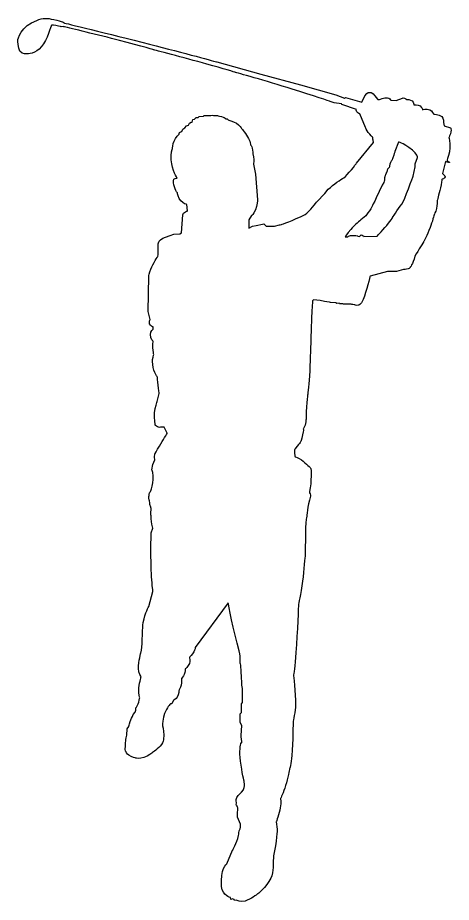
# Model space of a CAD drawing. Header units: centimetres. Extents: x -4.1 to 4.1, y -8.3 to 8.3.
import ezdxf

# ---------------------------------------------------------------- set-up
doc = ezdxf.new("R2010")
doc.units = ezdxf.units.CM
doc.header["$MEASUREMENT"] = 0
doc.layers.add('Camada 1', color=7, linetype='Continuous')

msp = doc.modelspace()

# ---------------------------------------------------------------- linework, layer by layer
at = {"layer": 'Camada 1'}
msp.add_open_spline([(1.75579, 5.06034), (1.75579, 5.06034), (1.69279, 4.97731), (1.69279, 4.97731), (1.69279, 4.97731), (1.69279, 4.97731), (1.53817, 4.82274), (1.53817, 4.82274), (1.53817, 4.82274), (1.53817, 4.82274), (1.4031, 4.64399), (1.32113, 4.58713), (1.32113, 4.58713), (1.08994, 4.47116), (0.8825, 4.40195), (0.8825, 4.40195), (0.8825, 4.40195), (0.8825, 4.40195), (0.85676, 4.39047), (0.85676, 4.39047), (0.85676, 4.39047), (0.85676, 4.39047), (0.84528, 4.39619), (0.84528, 4.39619), (0.84528, 4.39619), (0.84528, 4.39619), (0.75088, 4.36761), (0.75088, 4.36761), (0.75088, 4.36761), (0.75088, 4.36761), (0.59337, 4.36761), (0.59337, 4.36761), (0.59337, 4.36761), (0.59337, 4.36761), (0.55043, 4.41053), (0.55043, 4.41053), (0.55043, 4.41053), (0.55043, 4.41053), (0.52185, 4.4077), (0.52185, 4.4077), (0.52185, 4.4077), (0.52185, 4.4077), (0.4044, 4.3819), (0.4044, 4.3819), (0.4044, 4.3819), (0.4044, 4.3819), (0.33857, 4.36761), (0.33857, 4.36761), (0.33857, 4.36761), (0.33857, 4.36761), (0.26988, 4.33041), (0.26988, 4.33041), (0.26988, 4.33041), (0.26988, 4.33041), (0.26988, 4.48784), (0.26988, 4.48784), (0.26988, 4.48784), (0.26988, 4.48784), (0.32134, 4.56801), (0.32134, 4.56801), (0.32134, 4.56801), (0.32134, 4.56801), (0.35148, 4.57529), (0.39259, 4.67694), (0.39259, 4.67694), (0.42463, 4.75565), (0.43304, 4.85995), (0.43304, 4.85995), (0.43304, 4.85995), (0.43304, 4.85995), (0.39584, 5.34088), (0.39584, 5.34088), (0.39584, 5.34088), (0.39584, 5.34088), (0.35859, 5.52694), (0.35859, 5.52694), (0.35859, 5.52694), (0.35859, 5.52694), (0.36243, 5.60888), (0.35838, 5.6613), (0.35838, 5.6613), (0.35539, 5.69974), (0.34428, 5.71297), (0.34428, 5.71297), (0.34428, 5.71297), (0.34428, 5.71297), (0.34682, 5.77851), (0.33317, 5.82642), (0.33317, 5.82642), (0.32118, 5.86825), (0.29848, 5.89333), (0.29848, 5.89333), (0.29848, 5.89333), (0.29848, 5.89333), (0.30271, 5.93572), (0.26308, 6.0089), (0.26308, 6.0089), (0.22112, 6.08603), (0.13523, 6.1939), (0.13523, 6.1939), (0.13523, 6.1939), (0.13523, 6.1939), (0.09446, 6.25687), (0.03934, 6.2919), (0.03934, 6.2919), (-0.02993, 6.33593), (-0.11666, 6.35418), (-0.11666, 6.35418), (-0.11666, 6.35418), (-0.11666, 6.35418), (-0.13383, 6.37421), (-0.13383, 6.37421), (-0.13383, 6.37421), (-0.13383, 6.37421), (-0.16532, 6.37709), (-0.16532, 6.37709), (-0.16532, 6.37709), (-0.16532, 6.37709), (-0.17858, 6.39498), (-0.2081, 6.40606), (-0.2081, 6.40606), (-0.2516, 6.42252), (-0.31708, 6.43432), (-0.31708, 6.43432), (-0.31708, 6.43432), (-0.31708, 6.43432), (-0.39436, 6.43718), (-0.39436, 6.43718), (-0.39436, 6.43718), (-0.39436, 6.43718), (-0.41727, 6.44284), (-0.41727, 6.44284), (-0.41727, 6.44284), (-0.41727, 6.44284), (-0.44304, 6.43432), (-0.44304, 6.43432), (-0.44304, 6.43432), (-0.44304, 6.43432), (-0.56328, 6.43432), (-0.56328, 6.43432), (-0.56328, 6.43432), (-0.56328, 6.43432), (-0.58043, 6.42286), (-0.58043, 6.42286), (-0.58043, 6.42286), (-0.58043, 6.42286), (-0.65771, 6.41714), (-0.65771, 6.41714), (-0.65771, 6.41714), (-0.65771, 6.41714), (-0.67491, 6.39997), (-0.67491, 6.39997), (-0.67491, 6.39997), (-0.67491, 6.39997), (-0.71505, 6.39711), (-0.71505, 6.39711), (-0.71505, 6.39711), (-0.71505, 6.39711), (-0.74363, 6.36562), (-0.74363, 6.36562), (-0.74363, 6.36562), (-0.74363, 6.36562), (-0.77514, 6.35988), (-0.77514, 6.35988), (-0.77514, 6.35988), (-0.77514, 6.35988), (-0.78945, 6.31122), (-0.78945, 6.31122), (-0.78945, 6.31122), (-0.78945, 6.31122), (-0.80945, 6.31405), (-0.80945, 6.31405), (-0.80945, 6.31405), (-0.80945, 6.31405), (-0.83813, 6.29402), (-0.83813, 6.29402), (-0.83813, 6.29402), (-0.83813, 6.29402), (-0.85819, 6.25394), (-0.85819, 6.25394), (-0.85819, 6.25394), (-0.85819, 6.25394), (-0.89825, 6.24246), (-0.89825, 6.24246), (-0.89825, 6.24246), (-0.89825, 6.24246), (-0.92688, 6.20812), (-0.92688, 6.20812), (-0.92688, 6.20812), (-0.92688, 6.20812), (-0.96699, 6.17952), (-0.96699, 6.17952), (-0.96699, 6.17952), (-0.96699, 6.17952), (-0.9813, 6.13955), (-0.9813, 6.13955), (-0.9813, 6.13955), (-0.9813, 6.13955), (-1.01562, 6.11952), (-1.02424, 6.11952), (-1.02424, 6.11952), (-1.03279, 6.11952), (-1.03567, 6.08227), (-1.03567, 6.08515), (-1.03567, 6.08515), (-1.03567, 6.08679), (-1.09457, 6.0311), (-1.12875, 5.95704), (-1.12875, 5.95704), (-1.15521, 5.89923), (-1.15878, 5.81893), (-1.15878, 5.81893), (-1.15878, 5.81893), (-1.15878, 5.81893), (-1.19836, 5.71976), (-1.18085, 5.60959), (-1.18085, 5.60959), (-1.164, 5.40528), (-1.07004, 5.26359), (-1.07004, 5.26359), (-1.07004, 5.26359), (-1.07004, 5.26359), (-1.14129, 5.27356), (-1.14074, 5.22062), (-1.14074, 5.22062), (-1.15127, 5.11685), (-1.06721, 4.99165), (-1.06721, 4.99165), (-1.06721, 4.99165), (-1.06721, 4.99165), (-1.04628, 4.89698), (-1.00241, 4.84237), (-1.00241, 4.84237), (-0.95894, 4.78816), (-0.89255, 4.77403), (-0.89255, 4.77403), (-0.89255, 4.77403), (-0.89255, 4.77403), (-0.8754, 4.6538), (-0.8754, 4.6538), (-0.8754, 4.6538), (-0.8754, 4.6538), (-0.91369, 4.6447), (-0.93535, 4.62665), (-0.93535, 4.62665), (-0.95805, 4.60749), (-0.96414, 4.5794), (-0.96414, 4.5794), (-0.96414, 4.5794), (-0.96414, 4.5794), (-0.98703, 4.24452), (-0.98703, 4.24452), (-0.98703, 4.24452), (-0.98703, 4.24452), (-1.01854, 4.22446), (-1.01854, 4.22446), (-1.01854, 4.22446), (-1.01854, 4.22446), (-1.13305, 4.21872), (-1.13305, 4.21872), (-1.13305, 4.21872), (-1.13305, 4.21872), (-1.19888, 4.19581), (-1.19888, 4.19581), (-1.19888, 4.19581), (-1.19888, 4.19581), (-1.23894, 4.17864), (-1.23894, 4.17864), (-1.23894, 4.17864), (-1.23894, 4.17864), (-1.32879, 4.15811), (-1.38158, 4.11567), (-1.38158, 4.11567), (-1.42153, 4.08366), (-1.42794, 4.02696), (-1.42794, 4.02696), (-1.42794, 4.02696), (-1.42794, 4.02696), (-1.42794, 3.84085), (-1.42794, 3.84085), (-1.42794, 3.84085), (-1.42794, 3.84085), (-1.43368, 3.80368), (-1.43368, 3.80368), (-1.43368, 3.80368), (-1.43368, 3.80368), (-1.51776, 3.67345), (-1.56576, 3.56648), (-1.56576, 3.56648), (-1.59688, 3.49719), (-1.59976, 3.4344), (-1.59976, 3.4344), (-1.59976, 3.4344), (-1.59976, 3.4344), (-1.61119, 2.77604), (-1.61119, 2.77604), (-1.61119, 2.77604), (-1.61119, 2.77604), (-1.57682, 2.62427), (-1.57682, 2.62427), (-1.57682, 2.62427), (-1.57682, 2.62427), (-1.59817, 2.56543), (-1.58865, 2.5418), (-1.58865, 2.5418), (-1.57272, 2.50142), (-1.52245, 2.4869), (-1.52245, 2.4869), (-1.52245, 2.4869), (-1.52245, 2.4869), (-1.51962, 2.44398), (-1.51962, 2.44398), (-1.51962, 2.44398), (-1.51962, 2.44398), (-1.56825, 2.40569), (-1.56825, 2.34661), (-1.56825, 2.34661), (-1.57399, 2.25414), (-1.51962, 2.21495), (-1.51962, 2.21495), (-1.51962, 2.21495), (-1.51962, 2.21495), (-1.52623, 2.14677), (-1.52385, 2.0974), (-1.52385, 2.0974), (-1.52065, 2.02834), (-1.50808, 1.97162), (-1.50808, 1.97162), (-1.50808, 1.97162), (-1.50808, 1.97162), (-1.53785, 1.88306), (-1.53102, 1.84086), (-1.53102, 1.84086), (-1.53443, 1.67462), (-1.44011, 1.54871), (-1.44225, 1.55082), (-1.44225, 1.55082), (-1.44513, 1.55368), (-1.40505, 1.23882), (-1.40505, 1.23882), (-1.40505, 1.23882), (-1.40505, 1.23882), (-1.44225, 1.08997), (-1.44225, 1.08997), (-1.44225, 1.08997), (-1.44225, 1.08997), (-1.48543, 0.98853), (-1.49453, 0.88135), (-1.49453, 0.88135), (-1.504, 0.76829), (-1.47953, 0.64913), (-1.47953, 0.64913), (-1.47953, 0.64913), (-1.47953, 0.64913), (-1.4464, 0.61764), (-1.41923, 0.60905), (-1.41923, 0.60905), (-1.39206, 0.60046), (-1.37071, 0.61477), (-1.37071, 0.61477), (-1.37071, 0.61477), (-1.37071, 0.61477), (-1.31062, 0.60905), (-1.31062, 0.60905), (-1.31062, 0.60905), (-1.31062, 0.60905), (-1.2562, 0.50028), (-1.2562, 0.50028), (-1.2562, 0.50028), (-1.2562, 0.50028), (-1.33851, 0.36555), (-1.4013, 0.25877), (-1.4013, 0.25877), (-1.45157, 0.17344), (-1.48528, 0.11097), (-1.48528, 0.11097), (-1.48528, 0.11097), (-1.48528, 0.11097), (-1.49671, 0.05374), (-1.49671, 0.05374), (-1.49671, 0.05374), (-1.49671, 0.05374), (-1.49097, 0.0022), (-1.49097, 0.0022), (-1.49097, 0.0022), (-1.49097, 0.0022), (-1.52822, -0.08366), (-1.52822, -0.08366), (-1.52822, -0.08366), (-1.52822, -0.08366), (-1.54253, -0.18386), (-1.54253, -0.18386), (-1.54253, -0.18386), (-1.54253, -0.18386), (-1.51332, -0.26667), (-1.51639, -0.36401), (-1.51639, -0.36401), (-1.51922, -0.45206), (-1.55412, -0.55491), (-1.55684, -0.56176), (-1.55684, -0.56176), (-1.56258, -0.57605), (-1.55967, -0.57605), (-1.56827, -0.59036), (-1.56827, -0.59036), (-1.57684, -0.60473), (-1.58264, -0.60473), (-1.58833, -0.61899), (-1.58833, -0.61899), (-1.59405, -0.63328), (-1.59121, -0.63616), (-1.59405, -0.64476), (-1.59405, -0.64476), (-1.59691, -0.65333), (-1.59405, -0.65622), (-1.59691, -0.66767), (-1.59691, -0.66767), (-1.59979, -0.6791), (-1.59691, -0.68193), (-1.59979, -0.70487), (-1.59979, -0.70487), (-1.60262, -0.72773), (-1.59979, -0.71344), (-1.59979, -0.72773), (-1.59979, -0.72773), (-1.59979, -0.74207), (-1.59402, -0.7449), (-1.59402, -0.7449), (-1.59402, -0.7449), (-1.59402, -0.7449), (-1.5883, -0.76779), (-1.5883, -0.76779), (-1.5883, -0.76779), (-1.5883, -0.76779), (-1.58261, -0.80502), (-1.58261, -0.80502), (-1.58261, -0.80502), (-1.58261, -0.80502), (-1.58261, -0.83365), (-1.58261, -0.83365), (-1.58261, -0.83365), (-1.58261, -0.83365), (-1.56541, -0.88231), (-1.56541, -0.88231), (-1.56541, -0.88231), (-1.56541, -0.88231), (-1.55967, -0.89951), (-1.55967, -0.91094), (-1.55967, -0.91094), (-1.55967, -0.92242), (-1.55967, -0.94243), (-1.55967, -0.94243), (-1.55967, -0.94243), (-1.55967, -0.94243), (-1.56255, -0.99109), (-1.56255, -1.0054), (-1.56255, -1.0054), (-1.56255, -1.01977), (-1.55967, -1.0398), (-1.55967, -1.04832), (-1.55967, -1.04832), (-1.55967, -1.05697), (-1.55967, -1.10269), (-1.55967, -1.10269), (-1.55967, -1.10269), (-1.55967, -1.10269), (-1.54252, -1.20008), (-1.54252, -1.20008), (-1.54252, -1.20008), (-1.54252, -1.20008), (-1.52532, -1.27739), (-1.52532, -1.27739), (-1.52532, -1.27739), (-1.52532, -1.27739), (-1.55395, -1.36034), (-1.55395, -1.36034), (-1.55395, -1.36034), (-1.55395, -1.36034), (-1.56251, -1.66957), (-1.56251, -1.66957), (-1.56251, -1.66957), (-1.56251, -1.66957), (-1.56158, -1.90428), (-1.55068, -2.13637), (-1.55068, -2.13637), (-1.54444, -2.26787), (-1.52525, -2.45675), (-1.52525, -2.45675), (-1.52525, -2.45675), (-1.52525, -2.45675), (-1.5997, -2.73729), (-1.5997, -2.73729), (-1.5997, -2.73729), (-1.5997, -2.73729), (-1.67148, -2.8522), (-1.70363, -3.0386), (-1.70363, -3.0386), (-1.72496, -3.16131), (-1.71903, -3.32073), (-1.72496, -3.43259), (-1.72496, -3.43259), (-1.73047, -3.53753), (-1.74859, -3.59892), (-1.74859, -3.59892), (-1.74859, -3.59892), (-1.74859, -3.59892), (-1.79349, -3.76727), (-1.79256, -3.89663), (-1.79256, -3.89663), (-1.79203, -3.99035), (-1.7457, -4.05694), (-1.7457, -4.05694), (-1.7457, -4.05694), (-1.7457, -4.05694), (-1.78131, -4.18682), (-1.78885, -4.30065), (-1.78885, -4.30065), (-1.79351, -4.37024), (-1.77149, -4.44625), (-1.77149, -4.44625), (-1.77149, -4.44625), (-1.77149, -4.44625), (-1.78565, -4.51994), (-1.80168, -4.56132), (-1.80168, -4.56132), (-1.82229, -4.61445), (-1.84592, -4.6381), (-1.84592, -4.6381), (-1.84592, -4.6381), (-1.84592, -4.6381), (-1.82229, -4.70459), (-1.89103, -4.76005), (-1.89103, -4.76005), (-1.91021, -4.80553), (-1.93416, -4.8458), (-1.94974, -4.88869), (-1.94974, -4.88869), (-1.973, -4.95238), (-1.97191, -4.98442), (-1.97191, -4.98442), (-1.97191, -4.98442), (-1.97191, -4.98442), (-2.0034, -5.0245), (-2.0034, -5.0245), (-2.0034, -5.0245), (-2.0034, -5.0245), (-2.01486, -5.14475), (-2.01486, -5.14475), (-2.01486, -5.14475), (-2.01486, -5.14475), (-2.02343, -5.19626), (-2.02343, -5.19626), (-2.02343, -5.19626), (-2.02343, -5.19626), (-2.02917, -5.22769), (-2.02917, -5.22769), (-2.02917, -5.22769), (-2.02917, -5.22769), (-2.04065, -5.3394), (-2.04065, -5.40517), (-2.04065, -5.40517), (-2.04065, -5.44221), (-2.02917, -5.451), (-2.02917, -5.451), (-2.02917, -5.451), (-2.02917, -5.451), (-2.01703, -5.49124), (-1.97191, -5.52109), (-1.97191, -5.52109), (-1.92394, -5.55276), (-1.84308, -5.57403), (-1.84308, -5.57403), (-1.84308, -5.57403), (-1.84308, -5.57403), (-1.76722, -5.58908), (-1.69203, -5.56334), (-1.69203, -5.56334), (-1.61258, -5.53619), (-1.53384, -5.46814), (-1.53384, -5.46814), (-1.53384, -5.46814), (-1.53384, -5.46814), (-1.42309, -5.3948), (-1.36207, -5.32198), (-1.36207, -5.32198), (-1.32971, -5.28317), (-1.3277, -5.22194), (-1.3277, -5.22194), (-1.3277, -5.22194), (-1.3277, -5.22194), (-1.3186, -5.18495), (-1.32164, -5.13844), (-1.32164, -5.13844), (-1.32661, -5.05933), (-1.34484, -4.95289), (-1.34484, -4.95289), (-1.34484, -4.95289), (-1.34484, -4.95289), (-1.34008, -4.83068), (-1.30499, -4.73823), (-1.30499, -4.73823), (-1.26596, -4.63515), (-1.19596, -4.56075), (-1.19596, -4.56075), (-1.19596, -4.56075), (-1.19596, -4.56075), (-1.17027, -4.55789), (-1.17027, -4.55789), (-1.17027, -4.55789), (-1.17027, -4.55789), (-1.13873, -4.49204), (-1.13873, -4.49204), (-1.13873, -4.49204), (-1.13873, -4.49204), (-1.09116, -4.47164), (-1.06951, -4.43193), (-1.06951, -4.43193), (-1.04067, -4.37899), (-1.03567, -4.30318), (-1.03567, -4.30318), (-1.03567, -4.30318), (-1.03567, -4.30318), (-1.00868, -4.25934), (-0.9981, -4.20917), (-0.9981, -4.20917), (-0.98596, -4.15125), (-0.98987, -4.08556), (-0.98987, -4.08556), (-0.98987, -4.08556), (-0.98987, -4.08556), (-0.9555, -4.04857), (-0.93994, -4.00825), (-0.93994, -4.00825), (-0.9215, -3.96049), (-0.92118, -3.90808), (-0.92118, -3.90808), (-0.92118, -3.90808), (-0.92118, -3.90808), (-0.86242, -3.8621), (-0.84167, -3.80651), (-0.84167, -3.80651), (-0.82238, -3.75478), (-0.84098, -3.6934), (-0.84098, -3.6934), (-0.84098, -3.6934), (-0.84098, -3.6934), (-0.78981, -3.6372), (-0.75975, -3.58519), (-0.75975, -3.58519), (-0.73612, -3.54418), (-0.73221, -3.50449), (-0.73221, -3.50449), (-0.73221, -3.50449), (-0.73221, -3.50449), (-0.1166, -2.67433), (-0.1166, -2.67433), (-0.1166, -2.67433), (-0.1166, -2.67433), (-0.01823, -3.20797), (0.0906, -3.57013), (0.0906, -3.57013), (0.12, -3.7183), (0.10671, -3.80505), (0.10671, -3.80505), (0.10671, -3.80505), (0.10671, -3.80505), (0.11684, -3.80524), (0.12248, -3.87691), (0.12248, -3.87691), (0.13158, -3.99595), (0.1382, -4.2115), (0.1382, -4.2115), (0.1382, -4.2115), (0.1382, -4.2115), (0.15246, -4.27161), (0.15246, -4.27161), (0.15246, -4.27161), (0.15246, -4.27161), (0.14968, -4.53212), (0.14968, -4.53212), (0.14968, -4.53212), (0.14968, -4.53212), (0.13253, -4.55792), (0.13253, -4.55792), (0.13253, -4.55792), (0.13253, -4.55792), (0.13253, -4.72395), (0.13253, -4.72395), (0.13253, -4.72395), (0.13253, -4.72395), (0.10673, -4.74398), (0.10673, -4.74398), (0.10673, -4.74398), (0.10673, -4.74398), (0.10956, -4.90712), (0.10956, -4.90712), (0.10956, -4.90712), (0.10956, -4.90712), (0.13819, -4.96157), (0.13819, -4.96157), (0.13819, -4.96157), (0.13819, -4.96157), (0.12388, -5.15331), (0.12388, -5.15331), (0.12388, -5.15331), (0.12388, -5.15331), (0.14108, -5.28208), (0.14108, -5.28499), (0.14108, -5.28499), (0.14108, -5.28785), (0.12102, -5.29073), (0.12102, -5.29073), (0.12102, -5.29073), (0.12102, -5.29073), (0.09223, -5.39037), (0.10655, -5.56497), (0.10655, -5.56497), (0.12086, -5.74105), (0.17823, -5.99209), (0.17823, -5.99209), (0.17823, -5.99209), (0.17823, -5.99209), (0.19276, -6.04678), (0.19006, -6.08885), (0.19006, -6.08885), (0.18702, -6.13412), (0.1668, -6.16669), (0.1668, -6.16669), (0.1668, -6.16669), (0.1668, -6.16669), (0.13529, -6.20961), (0.13529, -6.20961), (0.13529, -6.20961), (0.13529, -6.20961), (0.07163, -6.25454), (0.04517, -6.31055), (0.04517, -6.31055), (0.02347, -6.35651), (0.038, -6.41572), (0.038, -6.41572), (0.038, -6.41572), (0.038, -6.41572), (0.03512, -6.44149), (0.03512, -6.44149), (0.03512, -6.44149), (0.03512, -6.44149), (0.0638, -6.49872), (0.0638, -6.50449), (0.0638, -6.50449), (0.0638, -6.51023), (0.05517, -6.67912), (0.05517, -6.67912), (0.05517, -6.67912), (0.05517, -6.67912), (0.11248, -6.80792), (0.11248, -6.80792), (0.11248, -6.80792), (0.11248, -6.80792), (0.11531, -6.85208), (0.1096, -6.89706), (0.1096, -6.89706), (0.06396, -6.95514), (0.09007, -6.98485), (0.07923, -7.02173), (0.07923, -7.02173), (0.03586, -7.16677), (-0.03354, -7.29743), (-0.03354, -7.29743), (-0.03354, -7.29743), (-0.03354, -7.29743), (-0.14231, -7.54934), (-0.14231, -7.54934), (-0.14231, -7.54934), (-0.14231, -7.54934), (-0.27135, -7.64239), (-0.23878, -7.97643), (-0.23878, -7.97643), (-0.22018, -8.14769), (-0.07363, -8.18201), (-0.07363, -8.18201), (-0.07363, -8.18201), (-0.07363, -8.18201), (-0.06791, -8.21635), (-0.06791, -8.21635), (-0.06791, -8.21635), (-0.06791, -8.21635), (-0.04502, -8.20206), (-0.04502, -8.20206), (-0.04502, -8.20206), (-0.04502, -8.20206), (-0.00491, -8.21635), (-0.00491, -8.21635), (-0.00491, -8.21635), (-0.00491, -8.21635), (0.00366, -8.2335), (0.00366, -8.2335), (0.00366, -8.2335), (0.00366, -8.2335), (0.03803, -8.22778), (0.03803, -8.22778), (0.03803, -8.22778), (0.03803, -8.22778), (0.11354, -8.26895), (0.19998, -8.24477), (0.19998, -8.24477), (0.30608, -8.21506), (0.42742, -8.11904), (0.42742, -8.11904), (0.42742, -8.11904), (0.42742, -8.11904), (0.5936, -7.99342), (0.67904, -7.81829), (0.67904, -7.81829), (0.73683, -7.70002), (0.72518, -7.50928), (0.72518, -7.50928), (0.72518, -7.50928), (0.72518, -7.50928), (0.72518, -7.4707), (0.73354, -7.40228), (0.73354, -7.40228), (0.78672, -7.14042), (0.79958, -6.9024), (0.79958, -6.9024), (0.79958, -6.9024), (0.79958, -6.9024), (0.78243, -6.765), (0.78243, -6.765), (0.78243, -6.765), (0.78243, -6.765), (0.83577, -6.61236), (0.85524, -6.50576), (0.85524, -6.50576), (0.8758, -6.39358), (0.86257, -6.32703), (0.86257, -6.32703), (0.86257, -6.32703), (0.86257, -6.32703), (0.91445, -6.22435), (0.95687, -6.0848), (0.95687, -6.0848), (0.99748, -5.95116), (1.02865, -5.78026), (1.02865, -5.78026), (1.02865, -5.78026), (1.02865, -5.78026), (1.0608, -5.67842), (1.07241, -5.52764), (1.07241, -5.52764), (1.09273, -5.26663), (1.09731, -4.89288), (1.09731, -4.89288), (1.09731, -4.89288), (1.09731, -4.89288), (1.14078, -4.6782), (1.14171, -4.5894), (1.14171, -4.5894), (1.1442, -4.3409), (1.10594, -4.02266), (1.10594, -4.02266), (1.10594, -4.02266), (1.10594, -4.02266), (1.13261, -3.85862), (1.1505, -3.59949), (1.1505, -3.59949), (1.17675, -3.22164), (1.19752, -2.703), (1.19752, -2.703), (1.19752, -2.703), (1.19752, -2.703), (1.23906, -2.51655), (1.27306, -2.26451), (1.27306, -2.26451), (1.29973, -2.06663), (1.32061, -1.78987), (1.32061, -1.78987), (1.32061, -1.78987), (1.32061, -1.78987), (1.33064, -1.47853), (1.32961, -1.26888), (1.32961, -1.26888), (1.3289, -1.12452), (1.35395, -1.06547), (1.35395, -1.06547), (1.35395, -1.06547), (1.35395, -1.06547), (1.36001, -0.86433), (1.42444, -0.68082), (1.42444, -0.68082), (1.43381, -0.65415), (1.39473, -0.62071), (1.40221, -0.59208), (1.40221, -0.59208), (1.44965, -0.41013), (1.42944, -0.15827), (1.42944, -0.15827), (1.42944, -0.15827), (1.42944, -0.15827), (1.33869, -0.06397), (1.25198, -0.00026), (1.25198, -0.00026), (1.19983, 0.03803), (1.13347, 0.05932), (1.13347, 0.05932), (1.13347, 0.05932), (1.13347, 0.05932), (1.1241, 0.11062), (1.12273, 0.14716), (1.12273, 0.14716), (1.12127, 0.18116), (1.12773, 0.20066), (1.12773, 0.20066), (1.12773, 0.20066), (1.12773, 0.20066), (1.16654, 0.2441), (1.1993, 0.28525), (1.1993, 0.28525), (1.21986, 0.31099), (1.24044, 0.34182), (1.24044, 0.34182), (1.24044, 0.34182), (1.24044, 0.34182), (1.27285, 0.45543), (1.28613, 0.52465), (1.28613, 0.52465), (1.29465, 0.56884), (1.28629, 0.58032), (1.28629, 0.58032), (1.28629, 0.58032), (1.28629, 0.58032), (1.30939, 0.60747), (1.32315, 0.65136), (1.32315, 0.65136), (1.33477, 0.688), (1.33783, 0.74259), (1.33783, 0.74259), (1.33783, 0.74259), (1.33783, 0.74259), (1.34016, 0.86798), (1.34786, 0.99058), (1.34786, 0.99058), (1.35453, 1.09787), (1.36646, 1.20436), (1.36646, 1.20436), (1.36646, 1.20436), (1.36646, 1.20436), (1.38739, 1.34978), (1.40133, 1.56877), (1.40133, 1.56877), (1.41694, 1.81137), (1.42551, 2.13003), (1.42551, 2.13003), (1.42551, 2.13003), (1.42551, 2.13003), (1.4325, 2.4424), (1.44287, 2.68354), (1.44287, 2.68354), (1.45004, 2.85174), (1.46179, 2.97535), (1.46179, 2.97535), (1.46179, 2.97535), (1.46179, 2.97535), (1.47703, 2.98879), (1.47703, 2.98879), (1.47703, 2.98879), (1.47703, 2.98879), (1.60498, 2.97731), (1.60498, 2.97731), (1.60498, 2.97731), (1.60498, 2.97731), (1.68142, 2.96191), (1.68142, 2.96191), (1.68142, 2.96191), (1.68142, 2.96191), (1.72524, 2.95442), (1.72524, 2.95442), (1.72524, 2.95442), (1.72524, 2.95442), (1.77871, 2.9505), (1.77871, 2.9505), (1.77871, 2.9505), (1.77871, 2.9505), (1.79773, 2.941), (1.79773, 2.941), (1.79773, 2.941), (1.79773, 2.941), (1.89504, 2.93724), (1.89504, 2.93724), (1.89504, 2.93724), (1.89504, 2.93724), (1.91613, 2.92584), (1.91613, 2.92584), (1.91613, 2.92584), (1.91613, 2.92584), (1.95629, 2.92759), (1.95629, 2.92759), (1.95629, 2.92759), (1.95629, 2.92759), (1.96574, 2.92008), (1.96574, 2.92008), (1.96574, 2.92008), (1.96574, 2.92008), (2.02495, 2.91614), (2.02495, 2.91614), (2.02495, 2.91614), (2.02495, 2.91614), (2.0421, 2.91042), (2.0421, 2.91042), (2.0421, 2.91042), (2.0421, 2.91042), (2.08787, 2.90865), (2.08787, 2.90865), (2.08787, 2.90865), (2.08787, 2.90865), (2.18325, 2.90864), (2.18325, 2.90864), (2.18325, 2.90864), (2.18325, 2.90864), (2.1986, 2.90507), (2.2122, 2.90308), (2.2122, 2.90308), (2.23117, 2.90038), (2.24998, 2.89898), (2.24998, 2.89898), (2.24998, 2.89898), (2.24998, 2.89898), (2.27448, 2.89004), (2.28951, 2.88842), (2.28951, 2.88842), (2.3092, 2.88649), (2.32063, 2.89146), (2.32063, 2.89146), (2.32063, 2.89146), (2.32063, 2.89146), (2.36429, 2.89167), (2.40553, 2.9952), (2.40553, 2.9952), (2.46781, 3.15218), (2.53642, 3.43518), (2.53642, 3.43518), (2.53642, 3.43518), (2.53642, 3.43518), (2.86265, 3.52125), (2.86265, 3.52125), (2.86265, 3.52125), (2.86265, 3.52125), (3.03071, 3.523), (3.03071, 3.523), (3.03071, 3.523), (3.03071, 3.523), (3.16041, 3.56131), (3.16041, 3.56131), (3.16041, 3.56131), (3.16041, 3.56131), (3.2155, 3.55954), (3.24629, 3.56935), (3.24629, 3.56935), (3.27849, 3.57956), (3.2864, 3.60142), (3.2864, 3.60142), (3.2864, 3.60142), (3.2864, 3.60142), (3.33006, 3.64576), (3.37623, 3.80642), (3.37623, 3.80642), (3.43777, 3.92342), (3.53654, 4.07659), (3.53654, 4.07659), (3.53654, 4.07659), (3.53654, 4.07659), (3.60258, 4.19661), (3.65896, 4.34191), (3.65896, 4.34191), (3.69886, 4.44478), (3.73503, 4.58792), (3.73503, 4.58792), (3.73503, 4.58792), (3.73503, 4.58792), (3.76128, 4.62872), (3.77668, 4.69793), (3.77668, 4.69793), (3.78975, 4.75677), (3.79224, 4.84554), (3.79224, 4.84554), (3.79224, 4.84554), (3.79224, 4.84554), (3.81875, 4.94875), (3.85333, 5.08703), (3.85333, 5.08703), (3.8691, 5.16006), (3.87815, 5.24253), (3.87815, 5.24253), (3.87815, 5.24253), (3.87815, 5.24253), (3.93707, 5.26063), (3.93975, 5.29227), (3.93975, 5.29227), (3.94155, 5.31211), (3.88771, 5.3513), (3.88771, 5.3513), (3.88771, 5.3513), (3.88771, 5.3513), (3.94891, 5.57657), (3.94891, 5.57657), (3.94891, 5.57657), (3.94891, 5.57657), (3.96606, 5.57263), (3.96606, 5.57263), (3.96606, 5.57263), (3.96606, 5.57263), (3.9886, 5.55937), (4.00218, 5.55763), (4.00218, 5.55763), (4.01726, 5.55565), (4.02332, 5.56512), (4.02332, 5.56512), (4.02332, 5.56512), (4.02332, 5.56512), (3.99594, 5.57584), (3.98641, 5.5857), (3.98641, 5.5857), (3.97432, 5.5984), (3.97927, 5.61094), (3.97927, 5.61094), (3.97927, 5.61094), (3.97927, 5.61094), (4.02433, 5.74654), (4.03028, 5.83081), (4.03028, 5.83081), (4.03835, 5.94728), (4.0079, 6.02314), (4.0079, 6.02314), (4.0079, 6.02314), (4.0079, 6.02314), (4.0387, 6.08095), (4.04851, 6.13358), (4.04851, 6.13358), (4.05534, 6.17078), (4.04227, 6.20814), (4.04227, 6.20814), (4.04227, 6.20814), (4.04227, 6.20814), (3.92397, 6.24248), (3.92397, 6.24248), (3.92397, 6.24248), (3.92397, 6.24248), (3.91058, 6.30368), (3.91058, 6.30368), (3.91058, 6.30368), (3.91058, 6.30368), (3.9127, 6.39028), (3.87674, 6.42068), (3.87674, 6.42068), (3.82361, 6.46542), (3.72553, 6.46005), (3.72553, 6.46005), (3.72553, 6.46005), (3.72553, 6.46005), (3.69815, 6.52535), (3.65142, 6.54469), (3.65142, 6.54469), (3.59504, 6.56792), (3.51743, 6.54591), (3.51743, 6.54591), (3.51743, 6.54591), (3.51743, 6.54591), (3.50653, 6.59475), (3.47097, 6.61515), (3.47097, 6.61515), (3.4257, 6.64089), (3.35336, 6.63947), (3.35336, 6.63947), (3.35336, 6.63947), (3.35336, 6.63947), (3.35635, 6.68405), (3.32436, 6.70837), (3.32436, 6.70837), (3.29052, 6.73374), (3.22162, 6.7388), (3.22162, 6.7388), (3.22162, 6.7388), (3.22162, 6.7388), (3.19765, 6.75687), (3.18013, 6.76222), (3.18013, 6.76222), (3.15973, 6.76831), (3.14526, 6.76169), (3.14526, 6.76169), (3.14526, 6.76169), (3.14526, 6.76169), (3.02696, 6.71586), (3.02696, 6.71586), (3.02696, 6.71586), (3.02696, 6.71586), (2.92189, 6.72337), (2.92189, 6.72337), (2.92189, 6.72337), (2.92189, 6.72337), (2.90474, 6.76761), (2.86101, 6.76994), (2.86101, 6.76994), (2.80272, 6.77312), (2.71374, 6.73488), (2.71374, 6.73488), (2.71374, 6.73488), (2.71374, 6.73488), (2.68138, 6.73308), (2.68138, 6.73308), (2.68138, 6.73308), (2.68138, 6.73308), (2.62934, 6.80089), (2.59322, 6.83987), (2.59322, 6.83987), (2.57391, 6.86061), (2.55922, 6.86477), (2.55922, 6.86477), (2.55922, 6.86477), (2.55922, 6.86477), (2.50641, 6.88194), (2.47598, 6.8508), (2.47598, 6.8508), (2.42447, 6.7982), (2.38364, 6.6853), (2.38364, 6.6853), (2.38364, 6.6853), (2.38364, 6.6853), (2.07445, 6.77312), (2.07445, 6.77312), (2.07445, 6.77312), (2.07445, 6.77312), (2.0573, 6.76352), (2.0573, 6.76352), (2.0573, 6.76352), (2.0573, 6.76352), (1.89699, 6.82472), (1.89699, 6.82472), (1.89699, 6.82472), (1.89699, 6.82472), (1.23471, 7.01167), (1.23471, 7.01167), (1.23471, 7.01167), (1.23471, 7.01167), (0.49605, 7.21201), (0.49605, 7.21201), (0.49605, 7.21201), (0.49605, 7.21201), (-0.33051, 7.43905), (-0.33051, 7.43905), (-0.33051, 7.43905), (-0.33051, 7.43905), (-0.94675, 7.60688), (-1.5854, 7.76986), (-1.5854, 7.76986), (-2.3611, 7.96801), (-3.18583, 8.16819), (-3.18583, 8.16819), (-3.18583, 8.16819), (-3.18583, 8.16819), (-3.20298, 8.18343), (-3.20298, 8.18343), (-3.20298, 8.18343), (-3.20298, 8.18343), (-3.26619, 8.20272), (-3.32183, 8.21634), (-3.32183, 8.21634), (-3.39911, 8.23531), (-3.47606, 8.25031), (-3.47606, 8.25031), (-3.47606, 8.25031), (-3.47606, 8.25031), (-3.58502, 8.26518), (-3.69561, 8.21308), (-3.69561, 8.21308), (-3.99535, 8.12223), (-4.05047, 7.84384), (-4.05047, 7.84384), (-4.05047, 7.84384), (-4.05047, 7.84384), (-4.05261, 7.7016), (-4.00967, 7.63974), (-4.00967, 7.63974), (-3.96387, 7.57386), (-3.87296, 7.58799), (-3.87296, 7.58799), (-3.87296, 7.58799), (-3.87296, 7.58799), (-3.72212, 7.5846), (-3.60473, 7.72396), (-3.60473, 7.72396), (-3.49951, 7.84906), (-3.42632, 8.11867), (-3.42632, 8.11867), (-3.42632, 8.11867), (-3.42722, 8.11867), (-3.40558, 8.13103), (-3.38269, 8.12814), (-3.38269, 8.12814), (-3.32755, 8.12097), (-3.23738, 8.09467), (-3.23738, 8.09467), (-3.23738, 8.09467), (-3.23738, 8.09467), (-3.19727, 8.0975), (-3.19727, 8.0975), (-3.19727, 8.0975), (-3.19727, 8.0975), (-2.73475, 7.99053), (-2.29919, 7.87887), (-2.29919, 7.87887), (-1.89266, 7.77457), (-1.51097, 7.66525), (-1.51097, 7.66525), (-1.51097, 7.66525), (-1.51097, 7.66525), (-0.95251, 7.51923), (-0.51407, 7.39797), (-0.51407, 7.39797), (-0.21316, 7.31463), (0.02076, 7.2416), (0.02076, 7.2416), (0.02076, 7.2416), (0.02076, 7.2416), (0.59501, 7.08079), (1.07968, 6.93209), (1.07968, 6.93209), (1.47108, 6.81205), (1.79297, 6.69775), (1.79297, 6.69775), (1.79297, 6.69775), (1.79297, 6.69775), (1.86742, 6.67484), (1.86742, 6.67484), (1.86742, 6.67484), (1.86742, 6.67484), (2.00199, 6.65769), (2.00199, 6.65769), (2.00199, 6.65769), (2.00199, 6.65769), (2.01056, 6.64338), (2.01056, 6.64338), (2.01056, 6.64338), (2.01056, 6.64338), (2.27969, 6.55175), (2.27969, 6.55175), (2.27969, 6.55175), (2.27969, 6.55175), (2.27551, 6.52132), (2.28792, 6.50505), (2.28792, 6.50505), (2.3071, 6.48021), (2.34555, 6.46587), (2.34555, 6.46587), (2.34555, 6.46587), (2.34555, 6.46587), (2.45154, 6.21108), (2.45154, 6.21108), (2.45154, 6.21108), (2.45154, 6.21108), (2.47242, 6.15922), (2.49996, 6.12218), (2.49996, 6.12218), (2.5379, 6.07119), (2.58606, 6.03077), (2.58606, 6.03077), (2.58606, 6.03077), (2.58606, 6.03077), (2.58606, 5.99645), (2.58606, 5.99645), (2.58606, 5.99645), (2.58606, 5.99645), (2.59469, 5.97354), (2.59469, 5.97354), (2.59469, 5.97354), (2.59469, 5.97354), (2.60316, 5.93343), (2.60316, 5.93343), (2.60316, 5.93343), (2.60316, 5.93343), (2.28256, 5.54412), (2.28256, 5.54412), (2.28256, 5.54412), (2.28256, 5.54412), (2.10505, 5.30941), (2.0478, 5.27504), (2.0478, 5.27504), (1.99055, 5.24071), (1.85308, 5.15191), (1.75579, 5.06034), (1.75579, 5.06034), (1.75579, 5.06034), (1.75579, 5.06034), (1.75579, 5.06034)], degree=3, knots=[0, 0, 0, 0, 0.00286533, 0.00286533, 0.00286533, 0.00286533, 0.00573066, 0.00573066, 0.00573066, 0.00573066, 0.00859599, 0.00859599, 0.00859599, 0.00859599, 0.01146132, 0.01146132, 0.01146132, 0.01146132, 0.01432665, 0.01432665, 0.01432665, 0.01432665, 0.01719198, 0.01719198, 0.01719198, 0.01719198, 0.02005731, 0.02005731, 0.02005731, 0.02005731, 0.02292264, 0.02292264, 0.02292264, 0.02292264, 0.02578797, 0.02578797, 0.02578797, 0.02578797, 0.0286533, 0.0286533, 0.0286533, 0.0286533, 0.03151862, 0.03151862, 0.03151862, 0.03151862, 0.03438395, 0.03438395, 0.03438395, 0.03438395, 0.03724928, 0.03724928, 0.03724928, 0.03724928, 0.04011461, 0.04011461, 0.04011461, 0.04011461, 0.04297994, 0.04297994, 0.04297994, 0.04297994, 0.04584527, 0.04584527, 0.04584527, 0.04584527, 0.0487106, 0.0487106, 0.0487106, 0.0487106, 0.05157593, 0.05157593, 0.05157593, 0.05157593, 0.05444126, 0.05444126, 0.05444126, 0.05444126, 0.05730659, 0.05730659, 0.05730659, 0.05730659, 0.06017192, 0.06017192, 0.06017192, 0.06017192, 0.06303725, 0.06303725, 0.06303725, 0.06303725, 0.06590258, 0.06590258, 0.06590258, 0.06590258, 0.06876791, 0.06876791, 0.06876791, 0.06876791, 0.07163324, 0.07163324, 0.07163324, 0.07163324, 0.07449857, 0.07449857, 0.07449857, 0.07449857, 0.0773639, 0.0773639, 0.0773639, 0.0773639, 0.08022923, 0.08022923, 0.08022923, 0.08022923, 0.08309456, 0.08309456, 0.08309456, 0.08309456, 0.08595989, 0.08595989, 0.08595989, 0.08595989, 0.08882521, 0.08882521, 0.08882521, 0.08882521, 0.09169054, 0.09169054, 0.09169054, 0.09169054, 0.09455587, 0.09455587, 0.09455587, 0.09455587, 0.0974212, 0.0974212, 0.0974212, 0.0974212, 0.10028653, 0.10028653, 0.10028653, 0.10028653, 0.10315186, 0.10315186, 0.10315186, 0.10315186, 0.10601719, 0.10601719, 0.10601719, 0.10601719, 0.10888252, 0.10888252, 0.10888252, 0.10888252, 0.11174785, 0.11174785, 0.11174785, 0.11174785, 0.11461318, 0.11461318, 0.11461318, 0.11461318, 0.11747851, 0.11747851, 0.11747851, 0.11747851, 0.12034384, 0.12034384, 0.12034384, 0.12034384, 0.12320917, 0.12320917, 0.12320917, 0.12320917, 0.1260745, 0.1260745, 0.1260745, 0.1260745, 0.12893983, 0.12893983, 0.12893983, 0.12893983, 0.13180516, 0.13180516, 0.13180516, 0.13180516, 0.13467049, 0.13467049, 0.13467049, 0.13467049, 0.13753582, 0.13753582, 0.13753582, 0.13753582, 0.14040115, 0.14040115, 0.14040115, 0.14040115, 0.14326648, 0.14326648, 0.14326648, 0.14326648, 0.14613181, 0.14613181, 0.14613181, 0.14613181, 0.14899713, 0.14899713, 0.14899713, 0.14899713, 0.15186246, 0.15186246, 0.15186246, 0.15186246, 0.15472779, 0.15472779, 0.15472779, 0.15472779, 0.15759312, 0.15759312, 0.15759312, 0.15759312, 0.16045845, 0.16045845, 0.16045845, 0.16045845, 0.16332378, 0.16332378, 0.16332378, 0.16332378, 0.16618911, 0.16618911, 0.16618911, 0.16618911, 0.16905444, 0.16905444, 0.16905444, 0.16905444, 0.17191977, 0.17191977, 0.17191977, 0.17191977, 0.1747851, 0.1747851, 0.1747851, 0.1747851, 0.17765043, 0.17765043, 0.17765043, 0.17765043, 0.18051576, 0.18051576, 0.18051576, 0.18051576, 0.18338109, 0.18338109, 0.18338109, 0.18338109, 0.18624642, 0.18624642, 0.18624642, 0.18624642, 0.18911175, 0.18911175, 0.18911175, 0.18911175, 0.19197708, 0.19197708, 0.19197708, 0.19197708, 0.19484241, 0.19484241, 0.19484241, 0.19484241, 0.19770774, 0.19770774, 0.19770774, 0.19770774, 0.20057307, 0.20057307, 0.20057307, 0.20057307, 0.2034384, 0.2034384, 0.2034384, 0.2034384, 0.20630372, 0.20630372, 0.20630372, 0.20630372, 0.20916905, 0.20916905, 0.20916905, 0.20916905, 0.21203438, 0.21203438, 0.21203438, 0.21203438, 0.21489971, 0.21489971, 0.21489971, 0.21489971, 0.21776504, 0.21776504, 0.21776504, 0.21776504, 0.22063037, 0.22063037, 0.22063037, 0.22063037, 0.2234957, 0.2234957, 0.2234957, 0.2234957, 0.22636103, 0.22636103, 0.22636103, 0.22636103, 0.22922636, 0.22922636, 0.22922636, 0.22922636, 0.23209169, 0.23209169, 0.23209169, 0.23209169, 0.23495702, 0.23495702, 0.23495702, 0.23495702, 0.23782235, 0.23782235, 0.23782235, 0.23782235, 0.24068768, 0.24068768, 0.24068768, 0.24068768, 0.24355301, 0.24355301, 0.24355301, 0.24355301, 0.24641834, 0.24641834, 0.24641834, 0.24641834, 0.24928367, 0.24928367, 0.24928367, 0.24928367, 0.252149, 0.252149, 0.252149, 0.252149, 0.25501433, 0.25501433, 0.25501433, 0.25501433, 0.25787966, 0.25787966, 0.25787966, 0.25787966, 0.26074499, 0.26074499, 0.26074499, 0.26074499, 0.26361032, 0.26361032, 0.26361032, 0.26361032, 0.26647564, 0.26647564, 0.26647564, 0.26647564, 0.26934097, 0.26934097, 0.26934097, 0.26934097, 0.2722063, 0.2722063, 0.2722063, 0.2722063, 0.27507163, 0.27507163, 0.27507163, 0.27507163, 0.27793696, 0.27793696, 0.27793696, 0.27793696, 0.28080229, 0.28080229, 0.28080229, 0.28080229, 0.28366762, 0.28366762, 0.28366762, 0.28366762, 0.28653295, 0.28653295, 0.28653295, 0.28653295, 0.28939828, 0.28939828, 0.28939828, 0.28939828, 0.29226361, 0.29226361, 0.29226361, 0.29226361, 0.29512894, 0.29512894, 0.29512894, 0.29512894, 0.29799427, 0.29799427, 0.29799427, 0.29799427, 0.3008596, 0.3008596, 0.3008596, 0.3008596, 0.30372493, 0.30372493, 0.30372493, 0.30372493, 0.30659026, 0.30659026, 0.30659026, 0.30659026, 0.30945559, 0.30945559, 0.30945559, 0.30945559, 0.31232092, 0.31232092, 0.31232092, 0.31232092, 0.31518625, 0.31518625, 0.31518625, 0.31518625, 0.31805158, 0.31805158, 0.31805158, 0.31805158, 0.32091691, 0.32091691, 0.32091691, 0.32091691, 0.32378223, 0.32378223, 0.32378223, 0.32378223, 0.32664756, 0.32664756, 0.32664756, 0.32664756, 0.32951289, 0.32951289, 0.32951289, 0.32951289, 0.33237822, 0.33237822, 0.33237822, 0.33237822, 0.33524355, 0.33524355, 0.33524355, 0.33524355, 0.33810888, 0.33810888, 0.33810888, 0.33810888, 0.34097421, 0.34097421, 0.34097421, 0.34097421, 0.34383954, 0.34383954, 0.34383954, 0.34383954, 0.34670487, 0.34670487, 0.34670487, 0.34670487, 0.3495702, 0.3495702, 0.3495702, 0.3495702, 0.35243553, 0.35243553, 0.35243553, 0.35243553, 0.35530086, 0.35530086, 0.35530086, 0.35530086, 0.35816619, 0.35816619, 0.35816619, 0.35816619, 0.36103152, 0.36103152, 0.36103152, 0.36103152, 0.36389685, 0.36389685, 0.36389685, 0.36389685, 0.36676218, 0.36676218, 0.36676218, 0.36676218, 0.36962751, 0.36962751, 0.36962751, 0.36962751, 0.37249284, 0.37249284, 0.37249284, 0.37249284, 0.37535817, 0.37535817, 0.37535817, 0.37535817, 0.3782235, 0.3782235, 0.3782235, 0.3782235, 0.38108883, 0.38108883, 0.38108883, 0.38108883, 0.38395415, 0.38395415, 0.38395415, 0.38395415, 0.38681948, 0.38681948, 0.38681948, 0.38681948, 0.38968481, 0.38968481, 0.38968481, 0.38968481, 0.39255014, 0.39255014, 0.39255014, 0.39255014, 0.39541547, 0.39541547, 0.39541547, 0.39541547, 0.3982808, 0.3982808, 0.3982808, 0.3982808, 0.40114613, 0.40114613, 0.40114613, 0.40114613, 0.40401146, 0.40401146, 0.40401146, 0.40401146, 0.40687679, 0.40687679, 0.40687679, 0.40687679, 0.40974212, 0.40974212, 0.40974212, 0.40974212, 0.41260745, 0.41260745, 0.41260745, 0.41260745, 0.41547278, 0.41547278, 0.41547278, 0.41547278, 0.41833811, 0.41833811, 0.41833811, 0.41833811, 0.42120344, 0.42120344, 0.42120344, 0.42120344, 0.42406877, 0.42406877, 0.42406877, 0.42406877, 0.4269341, 0.4269341, 0.4269341, 0.4269341, 0.42979943, 0.42979943, 0.42979943, 0.42979943, 0.43266476, 0.43266476, 0.43266476, 0.43266476, 0.43553009, 0.43553009, 0.43553009, 0.43553009, 0.43839542, 0.43839542, 0.43839542, 0.43839542, 0.44126074, 0.44126074, 0.44126074, 0.44126074, 0.44412607, 0.44412607, 0.44412607, 0.44412607, 0.4469914, 0.4469914, 0.4469914, 0.4469914, 0.44985673, 0.44985673, 0.44985673, 0.44985673, 0.45272206, 0.45272206, 0.45272206, 0.45272206, 0.45558739, 0.45558739, 0.45558739, 0.45558739, 0.45845272, 0.45845272, 0.45845272, 0.45845272, 0.46131805, 0.46131805, 0.46131805, 0.46131805, 0.46418338, 0.46418338, 0.46418338, 0.46418338, 0.46704871, 0.46704871, 0.46704871, 0.46704871, 0.46991404, 0.46991404, 0.46991404, 0.46991404, 0.47277937, 0.47277937, 0.47277937, 0.47277937, 0.4756447, 0.4756447, 0.4756447, 0.4756447, 0.47851003, 0.47851003, 0.47851003, 0.47851003, 0.48137536, 0.48137536, 0.48137536, 0.48137536, 0.48424069, 0.48424069, 0.48424069, 0.48424069, 0.48710602, 0.48710602, 0.48710602, 0.48710602, 0.48997135, 0.48997135, 0.48997135, 0.48997135, 0.49283668, 0.49283668, 0.49283668, 0.49283668, 0.49570201, 0.49570201, 0.49570201, 0.49570201, 0.49856734, 0.49856734, 0.49856734, 0.49856734, 0.50143266, 0.50143266, 0.50143266, 0.50143266, 0.50429799, 0.50429799, 0.50429799, 0.50429799, 0.50716332, 0.50716332, 0.50716332, 0.50716332, 0.51002865, 0.51002865, 0.51002865, 0.51002865, 0.51289398, 0.51289398, 0.51289398, 0.51289398, 0.51575931, 0.51575931, 0.51575931, 0.51575931, 0.51862464, 0.51862464, 0.51862464, 0.51862464, 0.52148997, 0.52148997, 0.52148997, 0.52148997, 0.5243553, 0.5243553, 0.5243553, 0.5243553, 0.52722063, 0.52722063, 0.52722063, 0.52722063, 0.53008596, 0.53008596, 0.53008596, 0.53008596, 0.53295129, 0.53295129, 0.53295129, 0.53295129, 0.53581662, 0.53581662, 0.53581662, 0.53581662, 0.53868195, 0.53868195, 0.53868195, 0.53868195, 0.54154728, 0.54154728, 0.54154728, 0.54154728, 0.54441261, 0.54441261, 0.54441261, 0.54441261, 0.54727794, 0.54727794, 0.54727794, 0.54727794, 0.55014327, 0.55014327, 0.55014327, 0.55014327, 0.5530086, 0.5530086, 0.5530086, 0.5530086, 0.55587393, 0.55587393, 0.55587393, 0.55587393, 0.55873926, 0.55873926, 0.55873926, 0.55873926, 0.56160458, 0.56160458, 0.56160458, 0.56160458, 0.56446991, 0.56446991, 0.56446991, 0.56446991, 0.56733524, 0.56733524, 0.56733524, 0.56733524, 0.57020057, 0.57020057, 0.57020057, 0.57020057, 0.5730659, 0.5730659, 0.5730659, 0.5730659, 0.57593123, 0.57593123, 0.57593123, 0.57593123, 0.57879656, 0.57879656, 0.57879656, 0.57879656, 0.58166189, 0.58166189, 0.58166189, 0.58166189, 0.58452722, 0.58452722, 0.58452722, 0.58452722, 0.58739255, 0.58739255, 0.58739255, 0.58739255, 0.59025788, 0.59025788, 0.59025788, 0.59025788, 0.59312321, 0.59312321, 0.59312321, 0.59312321, 0.59598854, 0.59598854, 0.59598854, 0.59598854, 0.59885387, 0.59885387, 0.59885387, 0.59885387, 0.6017192, 0.6017192, 0.6017192, 0.6017192, 0.60458453, 0.60458453, 0.60458453, 0.60458453, 0.60744986, 0.60744986, 0.60744986, 0.60744986, 0.61031519, 0.61031519, 0.61031519, 0.61031519, 0.61318052, 0.61318052, 0.61318052, 0.61318052, 0.61604585, 0.61604585, 0.61604585, 0.61604585, 0.61891117, 0.61891117, 0.61891117, 0.61891117, 0.6217765, 0.6217765, 0.6217765, 0.6217765, 0.62464183, 0.62464183, 0.62464183, 0.62464183, 0.62750716, 0.62750716, 0.62750716, 0.62750716, 0.63037249, 0.63037249, 0.63037249, 0.63037249, 0.63323782, 0.63323782, 0.63323782, 0.63323782, 0.63610315, 0.63610315, 0.63610315, 0.63610315, 0.63896848, 0.63896848, 0.63896848, 0.63896848, 0.64183381, 0.64183381, 0.64183381, 0.64183381, 0.64469914, 0.64469914, 0.64469914, 0.64469914, 0.64756447, 0.64756447, 0.64756447, 0.64756447, 0.6504298, 0.6504298, 0.6504298, 0.6504298, 0.65329513, 0.65329513, 0.65329513, 0.65329513, 0.65616046, 0.65616046, 0.65616046, 0.65616046, 0.65902579, 0.65902579, 0.65902579, 0.65902579, 0.66189112, 0.66189112, 0.66189112, 0.66189112, 0.66475645, 0.66475645, 0.66475645, 0.66475645, 0.66762178, 0.66762178, 0.66762178, 0.66762178, 0.67048711, 0.67048711, 0.67048711, 0.67048711, 0.67335244, 0.67335244, 0.67335244, 0.67335244, 0.67621777, 0.67621777, 0.67621777, 0.67621777, 0.67908309, 0.67908309, 0.67908309, 0.67908309, 0.68194842, 0.68194842, 0.68194842, 0.68194842, 0.68481375, 0.68481375, 0.68481375, 0.68481375, 0.68767908, 0.68767908, 0.68767908, 0.68767908, 0.69054441, 0.69054441, 0.69054441, 0.69054441, 0.69340974, 0.69340974, 0.69340974, 0.69340974, 0.69627507, 0.69627507, 0.69627507, 0.69627507, 0.6991404, 0.6991404, 0.6991404, 0.6991404, 0.70200573, 0.70200573, 0.70200573, 0.70200573, 0.70487106, 0.70487106, 0.70487106, 0.70487106, 0.70773639, 0.70773639, 0.70773639, 0.70773639, 0.71060172, 0.71060172, 0.71060172, 0.71060172, 0.71346705, 0.71346705, 0.71346705, 0.71346705, 0.71633238, 0.71633238, 0.71633238, 0.71633238, 0.71919771, 0.71919771, 0.71919771, 0.71919771, 0.72206304, 0.72206304, 0.72206304, 0.72206304, 0.72492837, 0.72492837, 0.72492837, 0.72492837, 0.7277937, 0.7277937, 0.7277937, 0.7277937, 0.73065903, 0.73065903, 0.73065903, 0.73065903, 0.73352436, 0.73352436, 0.73352436, 0.73352436, 0.73638968, 0.73638968, 0.73638968, 0.73638968, 0.73925501, 0.73925501, 0.73925501, 0.73925501, 0.74212034, 0.74212034, 0.74212034, 0.74212034, 0.74498567, 0.74498567, 0.74498567, 0.74498567, 0.747851, 0.747851, 0.747851, 0.747851, 0.75071633, 0.75071633, 0.75071633, 0.75071633, 0.75358166, 0.75358166, 0.75358166, 0.75358166, 0.75644699, 0.75644699, 0.75644699, 0.75644699, 0.75931232, 0.75931232, 0.75931232, 0.75931232, 0.76217765, 0.76217765, 0.76217765, 0.76217765, 0.76504298, 0.76504298, 0.76504298, 0.76504298, 0.76790831, 0.76790831, 0.76790831, 0.76790831, 0.77077364, 0.77077364, 0.77077364, 0.77077364, 0.77363897, 0.77363897, 0.77363897, 0.77363897, 0.7765043, 0.7765043, 0.7765043, 0.7765043, 0.77936963, 0.77936963, 0.77936963, 0.77936963, 0.78223496, 0.78223496, 0.78223496, 0.78223496, 0.78510029, 0.78510029, 0.78510029, 0.78510029, 0.78796562, 0.78796562, 0.78796562, 0.78796562, 0.79083095, 0.79083095, 0.79083095, 0.79083095, 0.79369628, 0.79369628, 0.79369628, 0.79369628, 0.7965616, 0.7965616, 0.7965616, 0.7965616, 0.79942693, 0.79942693, 0.79942693, 0.79942693, 0.80229226, 0.80229226, 0.80229226, 0.80229226, 0.80515759, 0.80515759, 0.80515759, 0.80515759, 0.80802292, 0.80802292, 0.80802292, 0.80802292, 0.81088825, 0.81088825, 0.81088825, 0.81088825, 0.81375358, 0.81375358, 0.81375358, 0.81375358, 0.81661891, 0.81661891, 0.81661891, 0.81661891, 0.81948424, 0.81948424, 0.81948424, 0.81948424, 0.82234957, 0.82234957, 0.82234957, 0.82234957, 0.8252149, 0.8252149, 0.8252149, 0.8252149, 0.82808023, 0.82808023, 0.82808023, 0.82808023, 0.83094556, 0.83094556, 0.83094556, 0.83094556, 0.83381089, 0.83381089, 0.83381089, 0.83381089, 0.83667622, 0.83667622, 0.83667622, 0.83667622, 0.83954155, 0.83954155, 0.83954155, 0.83954155, 0.84240688, 0.84240688, 0.84240688, 0.84240688, 0.84527221, 0.84527221, 0.84527221, 0.84527221, 0.84813754, 0.84813754, 0.84813754, 0.84813754, 0.85100287, 0.85100287, 0.85100287, 0.85100287, 0.85386819, 0.85386819, 0.85386819, 0.85386819, 0.85673352, 0.85673352, 0.85673352, 0.85673352, 0.85959885, 0.85959885, 0.85959885, 0.85959885, 0.86246418, 0.86246418, 0.86246418, 0.86246418, 0.86532951, 0.86532951, 0.86532951, 0.86532951, 0.86819484, 0.86819484, 0.86819484, 0.86819484, 0.87106017, 0.87106017, 0.87106017, 0.87106017, 0.8739255, 0.8739255, 0.8739255, 0.8739255, 0.87679083, 0.87679083, 0.87679083, 0.87679083, 0.87965616, 0.87965616, 0.87965616, 0.87965616, 0.88252149, 0.88252149, 0.88252149, 0.88252149, 0.88538682, 0.88538682, 0.88538682, 0.88538682, 0.88825215, 0.88825215, 0.88825215, 0.88825215, 0.89111748, 0.89111748, 0.89111748, 0.89111748, 0.89398281, 0.89398281, 0.89398281, 0.89398281, 0.89684814, 0.89684814, 0.89684814, 0.89684814, 0.89971347, 0.89971347, 0.89971347, 0.89971347, 0.9025788, 0.9025788, 0.9025788, 0.9025788, 0.90544413, 0.90544413, 0.90544413, 0.90544413, 0.90830946, 0.90830946, 0.90830946, 0.90830946, 0.91117479, 0.91117479, 0.91117479, 0.91117479, 0.91404011, 0.91404011, 0.91404011, 0.91404011, 0.91690544, 0.91690544, 0.91690544, 0.91690544, 0.91977077, 0.91977077, 0.91977077, 0.91977077, 0.9226361, 0.9226361, 0.9226361, 0.9226361, 0.92550143, 0.92550143, 0.92550143, 0.92550143, 0.92836676, 0.92836676, 0.92836676, 0.92836676, 0.93123209, 0.93123209, 0.93123209, 0.93123209, 0.93409742, 0.93409742, 0.93409742, 0.93409742, 0.93696275, 0.93696275, 0.93696275, 0.93696275, 0.93982808, 0.93982808, 0.93982808, 0.93982808, 0.94269341, 0.94269341, 0.94269341, 0.94269341, 0.94555874, 0.94555874, 0.94555874, 0.94555874, 0.94842407, 0.94842407, 0.94842407, 0.94842407, 0.9512894, 0.9512894, 0.9512894, 0.9512894, 0.95415473, 0.95415473, 0.95415473, 0.95415473, 0.95702006, 0.95702006, 0.95702006, 0.95702006, 0.95988539, 0.95988539, 0.95988539, 0.95988539, 0.96275072, 0.96275072, 0.96275072, 0.96275072, 0.96561605, 0.96561605, 0.96561605, 0.96561605, 0.96848138, 0.96848138, 0.96848138, 0.96848138, 0.9713467, 0.9713467, 0.9713467, 0.9713467, 0.97421203, 0.97421203, 0.97421203, 0.97421203, 0.97707736, 0.97707736, 0.97707736, 0.97707736, 0.97994269, 0.97994269, 0.97994269, 0.97994269, 0.98280802, 0.98280802, 0.98280802, 0.98280802, 0.98567335, 0.98567335, 0.98567335, 0.98567335, 0.98853868, 0.98853868, 0.98853868, 0.98853868, 0.99140401, 0.99140401, 0.99140401, 0.99140401, 0.99426934, 0.99426934, 0.99426934, 0.99426934, 1, 1, 1, 1], dxfattribs=at)
at = {"layer": 'Camada 1', "color": 7}
msp.add_open_spline([(2.95446, 4.52131), (2.95446, 4.52131), (2.9158, 4.46315), (2.88273, 4.4236), (2.88273, 4.4236), (2.79023, 4.32076), (2.66998, 4.18156), (2.66998, 4.18156), (2.66998, 4.18156), (2.66998, 4.18156), (2.42177, 4.17584), (2.42177, 4.17584), (2.42177, 4.17584), (2.42177, 4.17584), (2.39277, 4.20553), (2.36864, 4.20502), (2.36864, 4.20502), (2.35552, 4.20481), (2.3398, 4.17404), (2.3398, 4.17404), (2.3398, 4.17404), (2.3398, 4.17404), (2.30726, 4.18155), (2.30726, 4.18155), (2.30726, 4.18155), (2.30726, 4.18155), (2.2609, 4.20589), (2.16999, 4.19409), (2.16999, 4.19409), (2.14745, 4.19229), (2.11258, 4.16639), (2.11258, 4.16639), (2.11258, 4.16639), (2.11258, 4.16639), (2.07242, 4.1683), (2.07242, 4.1683), (2.07242, 4.1683), (2.07242, 4.1683), (2.10414, 4.22984), (2.17521, 4.30784), (2.17521, 4.30784), (2.24834, 4.38819), (2.36074, 4.48498), (2.36074, 4.48498), (2.36074, 4.48498), (2.36074, 4.48498), (2.45811, 4.55941), (2.45811, 4.55941), (2.45811, 4.55941), (2.45811, 4.55941), (2.49444, 4.62061), (2.49444, 4.62061), (2.49444, 4.62061), (2.49444, 4.62061), (2.52487, 4.653), (2.52487, 4.653), (2.52487, 4.653), (2.52487, 4.653), (2.54971, 4.69507), (2.54971, 4.69507), (2.54971, 4.69507), (2.54971, 4.69507), (2.58408, 4.75233), (2.58408, 4.75233), (2.58408, 4.75233), (2.58408, 4.75233), (2.59551, 4.78665), (2.59551, 4.78665), (2.59551, 4.78665), (2.59551, 4.78665), (2.62419, 4.83623), (2.62419, 4.83623), (2.62419, 4.83623), (2.62419, 4.83623), (2.65277, 4.89724), (2.65277, 4.89724), (2.65277, 4.89724), (2.65277, 4.89724), (2.76532, 5.13195), (2.76532, 5.13195), (2.76532, 5.13195), (2.76532, 5.13195), (2.7922, 5.18352), (2.7922, 5.18352), (2.7922, 5.18352), (2.7922, 5.18352), (2.80165, 5.21035), (2.80165, 5.21035), (2.80165, 5.21035), (2.80165, 5.21035), (2.80543, 5.23144), (2.80543, 5.24469), (2.80543, 5.24469), (2.80543, 5.25794), (2.80744, 5.25416), (2.80744, 5.26565), (2.80744, 5.26565), (2.80744, 5.27711), (2.8076, 5.27525), (2.80935, 5.28478), (2.80935, 5.28478), (2.81115, 5.29425), (2.81689, 5.30018), (2.81885, 5.30767), (2.81885, 5.30767), (2.82081, 5.31518), (2.81332, 5.29621), (2.8265, 5.3286), (2.8265, 5.3286), (2.83978, 5.36101), (2.83404, 5.35543), (2.83978, 5.36493), (2.83978, 5.36493), (2.84552, 5.37443), (2.85121, 5.38784), (2.85121, 5.38784), (2.85121, 5.38784), (2.85121, 5.38784), (2.85513, 5.39731), (2.85513, 5.39731), (2.85513, 5.39731), (2.85513, 5.39731), (2.85891, 5.40893), (2.85891, 5.41644), (2.85891, 5.41644), (2.85891, 5.42398), (2.86092, 5.43165), (2.86092, 5.43165), (2.86092, 5.43165), (2.86092, 5.43165), (2.8818, 5.45456), (2.8818, 5.45456), (2.8818, 5.45456), (2.8818, 5.45456), (2.88744, 5.45255), (2.8913, 5.46401), (2.8913, 5.46401), (2.89522, 5.47547), (2.899, 5.48298), (2.899, 5.49264), (2.899, 5.49264), (2.899, 5.50227), (2.9008, 5.50605), (2.90273, 5.51754), (2.90273, 5.51754), (2.90474, 5.52894), (2.90294, 5.53095), (2.91244, 5.54612), (2.91244, 5.54612), (2.92189, 5.56136), (2.91601, 5.5481), (2.92567, 5.56901), (2.92567, 5.56901), (2.93533, 5.58999), (2.94676, 5.60335), (2.95051, 5.61484), (2.95051, 5.61484), (2.95429, 5.62627), (2.95231, 5.62804), (2.96001, 5.64723), (2.96001, 5.64723), (2.96766, 5.66636), (2.96972, 5.6703), (2.97345, 5.6798), (2.97345, 5.6798), (2.97718, 5.68925), (3.00203, 5.76177), (3.00203, 5.76177), (3.00203, 5.76177), (3.00203, 5.76177), (3.06878, 5.93737), (3.06878, 5.93737), (3.06878, 5.93737), (3.06878, 5.93737), (3.12625, 5.94761), (3.32984, 5.78963), (3.32984, 5.78963), (3.41289, 5.72311), (3.4258, 5.6512), (3.4258, 5.6512), (3.4258, 5.6512), (3.4258, 5.6512), (3.38193, 5.53272), (3.38193, 5.53272), (3.38193, 5.53272), (3.38193, 5.53272), (3.38193, 5.47546), (3.38193, 5.47546), (3.38193, 5.47546), (3.38193, 5.47546), (3.34187, 5.30375), (3.34187, 5.30375), (3.34187, 5.30375), (3.34187, 5.30375), (3.18047, 4.85123), (3.12999, 4.78276), (3.12999, 4.78276), (3.04987, 4.67386), (2.95446, 4.52131), (2.95446, 4.52131), (2.95446, 4.52131), (2.95446, 4.52131), (2.95446, 4.52131), (2.95446, 4.52131)], degree=3, knots=[0, 0, 0, 0, 0.01923077, 0.01923077, 0.01923077, 0.01923077, 0.03846154, 0.03846154, 0.03846154, 0.03846154, 0.05769231, 0.05769231, 0.05769231, 0.05769231, 0.07692308, 0.07692308, 0.07692308, 0.07692308, 0.09615385, 0.09615385, 0.09615385, 0.09615385, 0.11538462, 0.11538462, 0.11538462, 0.11538462, 0.13461538, 0.13461538, 0.13461538, 0.13461538, 0.15384615, 0.15384615, 0.15384615, 0.15384615, 0.17307692, 0.17307692, 0.17307692, 0.17307692, 0.19230769, 0.19230769, 0.19230769, 0.19230769, 0.21153846, 0.21153846, 0.21153846, 0.21153846, 0.23076923, 0.23076923, 0.23076923, 0.23076923, 0.25, 0.25, 0.25, 0.25, 0.26923077, 0.26923077, 0.26923077, 0.26923077, 0.28846154, 0.28846154, 0.28846154, 0.28846154, 0.30769231, 0.30769231, 0.30769231, 0.30769231, 0.32692308, 0.32692308, 0.32692308, 0.32692308, 0.34615385, 0.34615385, 0.34615385, 0.34615385, 0.36538462, 0.36538462, 0.36538462, 0.36538462, 0.38461538, 0.38461538, 0.38461538, 0.38461538, 0.40384615, 0.40384615, 0.40384615, 0.40384615, 0.42307692, 0.42307692, 0.42307692, 0.42307692, 0.44230769, 0.44230769, 0.44230769, 0.44230769, 0.46153846, 0.46153846, 0.46153846, 0.46153846, 0.48076923, 0.48076923, 0.48076923, 0.48076923, 0.5, 0.5, 0.5, 0.5, 0.51923077, 0.51923077, 0.51923077, 0.51923077, 0.53846154, 0.53846154, 0.53846154, 0.53846154, 0.55769231, 0.55769231, 0.55769231, 0.55769231, 0.57692308, 0.57692308, 0.57692308, 0.57692308, 0.59615385, 0.59615385, 0.59615385, 0.59615385, 0.61538462, 0.61538462, 0.61538462, 0.61538462, 0.63461538, 0.63461538, 0.63461538, 0.63461538, 0.65384615, 0.65384615, 0.65384615, 0.65384615, 0.67307692, 0.67307692, 0.67307692, 0.67307692, 0.69230769, 0.69230769, 0.69230769, 0.69230769, 0.71153846, 0.71153846, 0.71153846, 0.71153846, 0.73076923, 0.73076923, 0.73076923, 0.73076923, 0.75, 0.75, 0.75, 0.75, 0.76923077, 0.76923077, 0.76923077, 0.76923077, 0.78846154, 0.78846154, 0.78846154, 0.78846154, 0.80769231, 0.80769231, 0.80769231, 0.80769231, 0.82692308, 0.82692308, 0.82692308, 0.82692308, 0.84615385, 0.84615385, 0.84615385, 0.84615385, 0.86538462, 0.86538462, 0.86538462, 0.86538462, 0.88461538, 0.88461538, 0.88461538, 0.88461538, 0.90384615, 0.90384615, 0.90384615, 0.90384615, 0.92307692, 0.92307692, 0.92307692, 0.92307692, 0.94230769, 0.94230769, 0.94230769, 0.94230769, 0.96153846, 0.96153846, 0.96153846, 0.96153846, 1, 1, 1, 1], dxfattribs=at)

doc.saveas('drawing.dxf')
